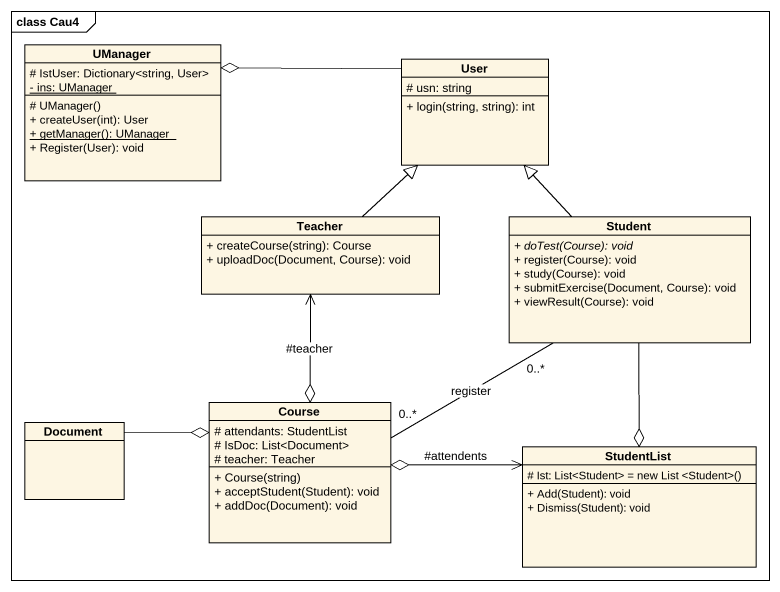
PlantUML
@startuml
mainframe class Cau4
hide circle
hide empty members
skinparam classAttributeIconSize 0
class UManager {
  # IstUser: Dictionary<string, User>
  {static} - ins: UManager
  # UManager()
  + createUser(int): User
  {static} + getManager(): UManager
  + Register(User): void
}
class User {
  # usn: string
  + login(string, string): int
}
class Teacher {
  + createCourse(string): Course
  + uploadDoc(Document, Course): void
}
class Student {
  {abstract} + doTest(Course): void
  + register(Course): void
  + study(Course): void
  + submitExercise(Document, Course): void
  + viewResult(Course): void
}
class Course {
  # attendants: StudentList
  # IsDoc: List<Document>
  # teacher: Teacher
  + Course(string)
  + acceptStudent(Student): void
  + addDoc(Document): void
}
class Document
class StudentList {
  {field} # Ist: List<Student> = new List <Student>()
  + Add(Student): void
  + Dismiss(Student): void
}
User -left-o UManager
Teacher -up-|> User
Teacher <--o Course : #teacher
Student -up-|> User
Student "0..*" -left- "0..*" Course : register
Student --o StudentList
Document -right-o Course
StudentList <-left-o Course : #attendents
@enduml
